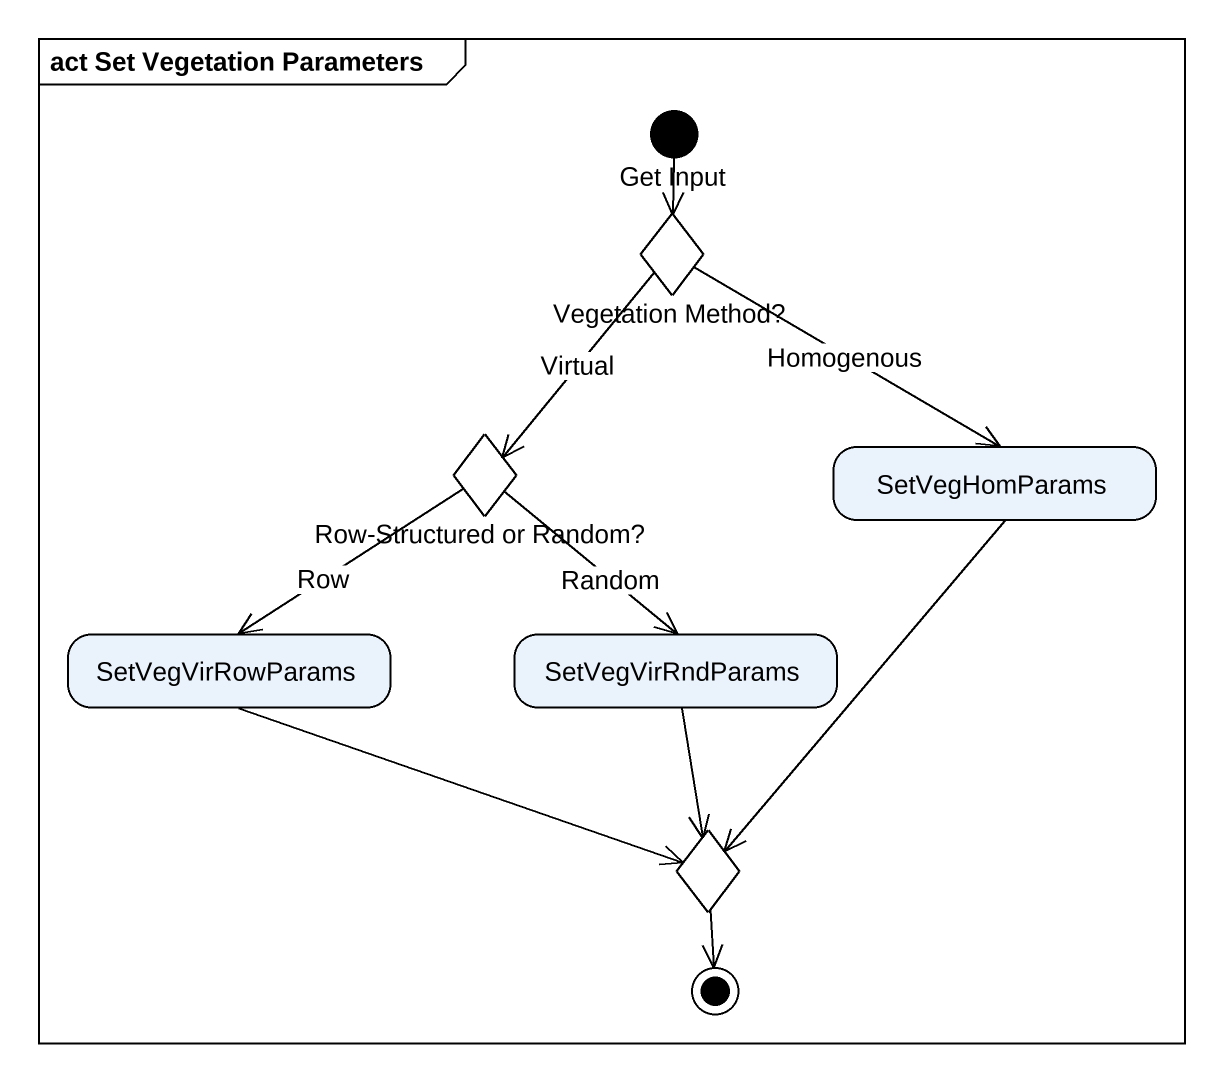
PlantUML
@startuml
mainframe act Set Vegetation Parameters
hide empty description
state "Get Input" as Get_Input <<start>>
state "Vegetation Method?" as Vegetation_Method <<choice>>
state "Row-Structured or Random?" as Row_Structured_or_Random <<choice>>
state SetVegHomParams
state SetVegVirRowParams
state SetVegVirRndParams
state choice1 <<choice>>
Get_Input --> Vegetation_Method
Vegetation_Method --> Row_Structured_or_Random : Virtual
Vegetation_Method --> SetVegHomParams : Homogenous
Row_Structured_or_Random --> SetVegVirRowParams : Row
Row_Structured_or_Random --> SetVegVirRndParams : Random
SetVegHomParams --> choice1
SetVegVirRowParams -right-> choice1
SetVegVirRndParams --> choice1
choice1 --> [*]
@enduml
